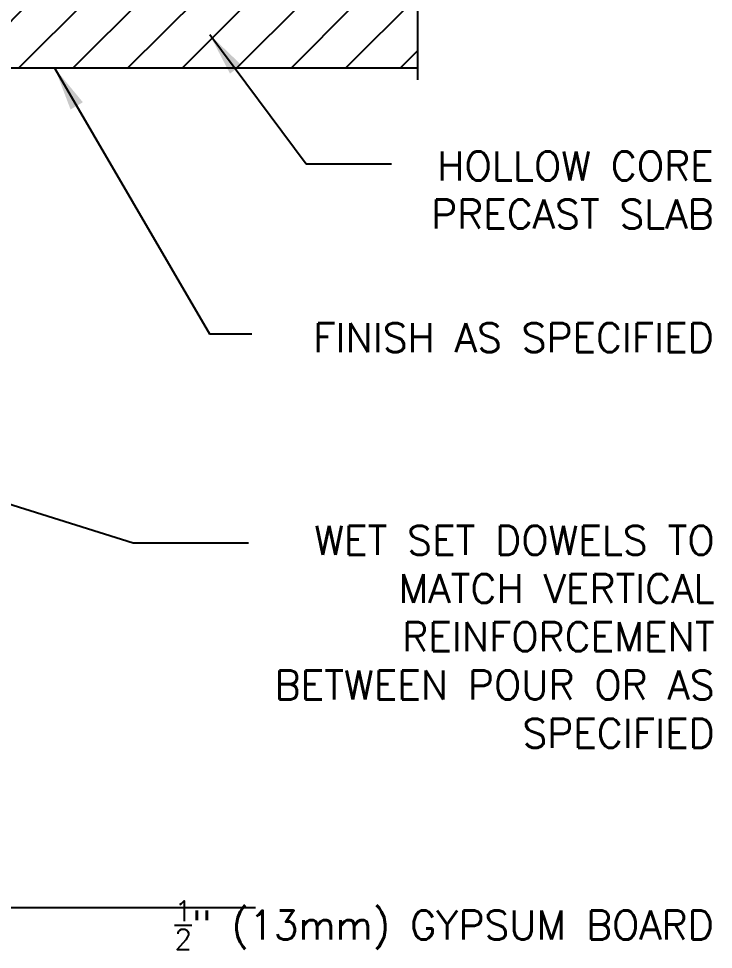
# Model space of a CAD drawing. Header units: inches. Extents: x 206.3 to 260.7, y 90.1 to 155.5.
# Drawn here: x 242.67 to 260.69, y 115.18 to 139.31 of the extents above; entities that cross this region are included whole.
import ezdxf

# ---------------------------------------------------------------- set-up
doc = ezdxf.new("R2010")
doc.units = ezdxf.units.IN
doc.header["$LTSCALE"] = 0.5
doc.header["$MEASUREMENT"] = 0
for name, color, linetype in [('HATCH', 12, 'Continuous'), ('line25', 2, 'Continuous'), ('LINE9', 9, 'Continuous'), ('TEXT', 4, 'Continuous')]:
    doc.layers.add(name, color=color, linetype=linetype)
doc.styles.add('DIM', font='romans.shx', dxfattribs={"width": 0.7})
doc.styles.add('ROMANS', font='romans.shx', dxfattribs={"height": 0.75})
doc.dimstyles.new('ext_12', dxfattribs={"dimscale": 12, "dimtxt": 0.09375, "dimasz": 0.09375, "dimexe": 0.09375, "dimexo": 0.0625, "dimgap": 0.0625, "dimtad": 1, "dimdec": 1, "dimzin": 3, "dimdsep": 46, "dimlunit": 4, "dimtxsty": 'DIM', "dimcen": 0.09, "dimdle": 0.09375, "dimclrt": 4, "dimadec": 0, "dimazin": 0, "dimtfac": 1, "dimtdec": 1, "dimtmove": 2, "dimatfit": 3, "dimfxl": 1, "dimfrac": 2, "dimtolj": 1, "dimtzin": 0, "dimarcsym": 0})

msp = doc.modelspace()

# ---------------------------------------------------------------- hatches: boundary and pattern name
at = {"layer": 'HATCH'}
h = msp.add_hatch(dxfattribs=at)
h.set_pattern_fill('ANSI31', color=256, scale=8, style=0)
h.set_pattern_definition([(45, (103.3862, -60.6594), (-0.7071068, 0.7071068), [])])
h.paths.add_polyline_path([(252.761, 143.764), (253.026, 144.029), (253.026, 146.029), (243.483, 146.029), (243.483, 144.529, -2.637096), (241.05, 142.374), (238.026, 142.057), (238.025, 142.049), (237.788, 138.654, 1), (237.788, 138.029), (253.019, 138.029), (253.024, 140.723, -2.861697)])

# ---------------------------------------------------------------- linework, layer by layer
at = {"layer": 'line25'}
msp.add_line((237.475, 138.028), (253.019, 138.029), dxfattribs=at)
at = {"layer": 'LINE9'}
msp.add_lwpolyline([(253.026, 147.773), (253.026, 144.029), (252.026, 143.029), (253.026, 143.029), (254.026, 143.029), (253.026, 142.029), (253.019, 137.716)], dxfattribs=at)

# ---------------------------------------------------------------- texts
at = {"layer": 'TEXT', "char_height": 0.75, "attachment_point": 6, "style": 'ROMANS'}
for s, insert, width in [('\\A1;HOLLOW CORE PRECAST SLAB', (260.7, 134.864), 10.94608), ('\\A1;FINISH AS SPECIFIED', (260.7, 131.04), 12.93148), ('WET SET DOWELS TO MATCH VERTICAL REINFORCEMENT BETWEEN POUR OR AS SPECIFIED', (260.724, 123.285), 12.95276), ('\\A1;{\\H0.7x;\\S1/2;}" (13mm) GYPSUM BOARD', (260.7, 115.812), 13.59481)]:
    msp.add_mtext(s, dxfattribs=dict(at, insert=insert, width=width))

# ---------------------------------------------------------------- leaders
at = {"layer": 'TEXT'}
for points in [[(247.629, 138.893), (250.135, 135.543), (252.341, 135.543)], [(243.615, 138.017), (247.621, 131.135), (248.724, 131.135)], [(231.432, 130.173), (245.647, 125.718), (248.639, 125.718)]]:
    msp.add_leader(points, dimstyle='ext_12', override={"dimgap": 0.0625, "dimtad": 0}, dxfattribs=at)
msp.add_leader([(240.533, 116.267), (248.82, 116.267)], dimstyle='ext_12', dxfattribs=at)

doc.saveas('drawing.dxf')
